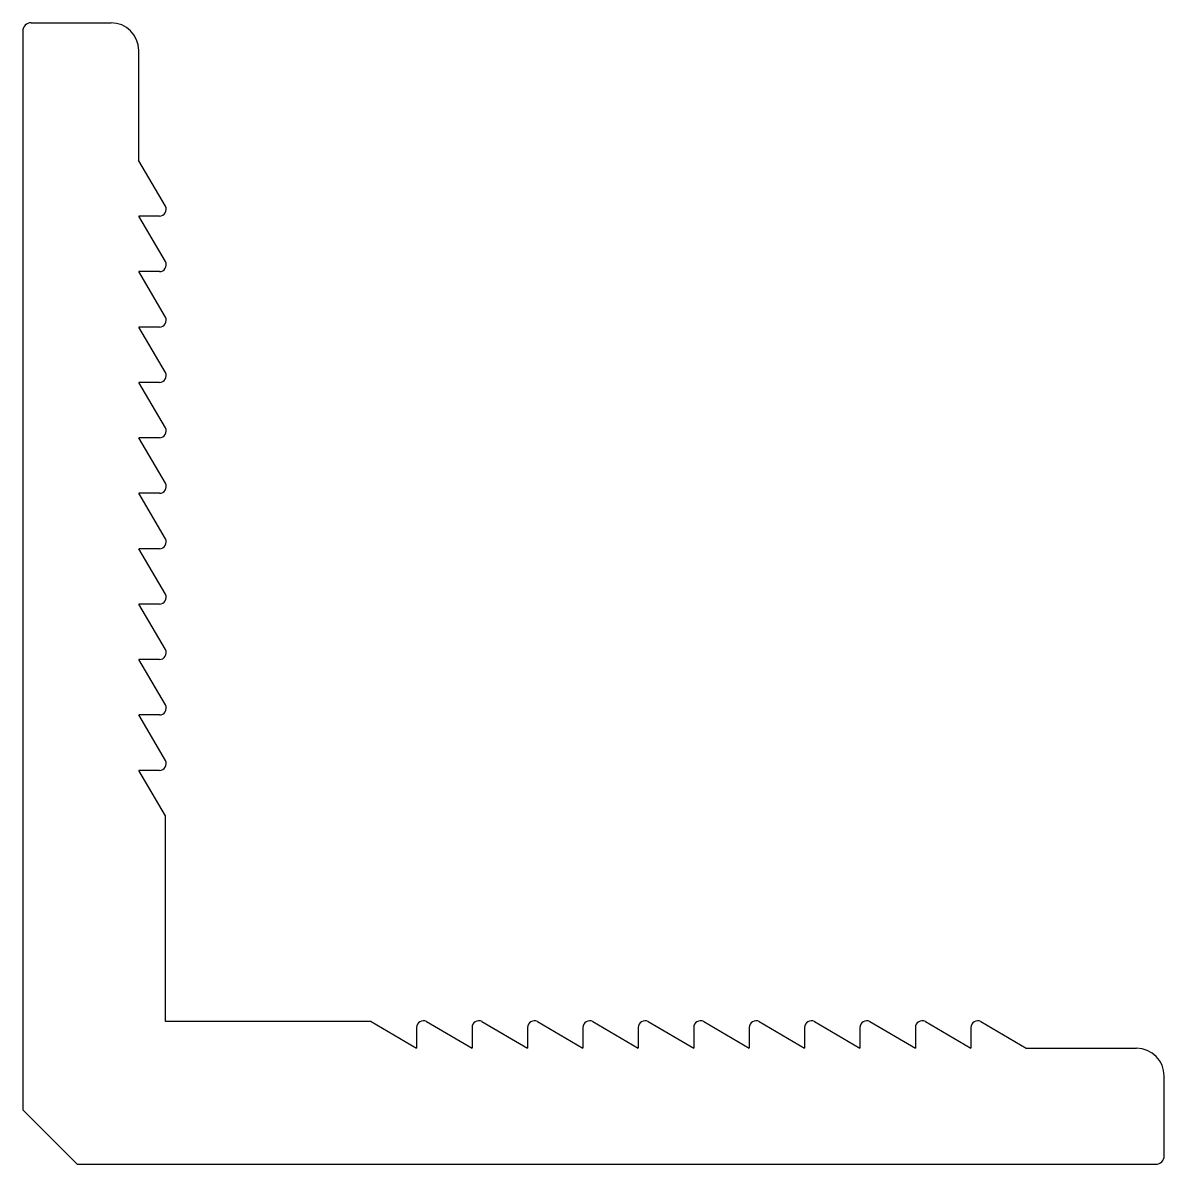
# Model space of a CAD drawing. Extents: x 3273.7 to 3315.1, y 1789.3 to 1830.6.
import ezdxf

# ---------------------------------------------------------------- set-up
doc = ezdxf.new("R2010")
doc.units = 0
doc.layers.get('0').update_dxf_attribs({"linetype": 'CONTINUOUS'})

msp = doc.modelspace()

# ---------------------------------------------------------------- linework, layer by layer
for p, q in [((3274.017, 1830.627), (3276.917, 1830.627)), ((3273.717, 1830.327), (3273.717, 1791.227)), ((3277.917, 1825.627), (3277.917, 1829.627)), ((3278.891, 1823.98), (3277.917, 1825.627)), ((3278.891, 1821.971), (3277.917, 1823.618)), ((3278.667, 1823.618), (3277.917, 1823.618)), ((3278.891, 1819.962), (3277.917, 1821.609)), ((3278.667, 1821.609), (3277.917, 1821.609)), ((3278.891, 1817.953), (3277.917, 1819.6)), ((3278.667, 1819.6), (3277.917, 1819.6)), ((3278.891, 1815.944), (3277.917, 1817.591)), ((3278.667, 1817.591), (3277.917, 1817.591)), ((3278.891, 1813.935), (3277.917, 1815.582)), ((3278.667, 1815.582), (3277.917, 1815.582)), ((3278.891, 1811.926), (3277.917, 1813.573)), ((3278.667, 1813.573), (3277.917, 1813.573)), ((3278.891, 1809.917), (3277.917, 1811.564)), ((3278.667, 1811.564), (3277.917, 1811.564)), ((3278.891, 1807.908), (3277.917, 1809.555)), ((3278.667, 1809.555), (3277.917, 1809.555)), ((3278.891, 1805.899), (3277.917, 1807.546)), ((3278.667, 1807.546), (3277.917, 1807.546)), ((3278.891, 1803.89), (3277.917, 1805.537)), ((3278.667, 1805.537), (3277.917, 1805.537)), ((3278.891, 1801.881), (3277.917, 1803.528)), ((3278.667, 1803.528), (3277.917, 1803.528)), ((3278.891, 1794.427), (3278.891, 1801.881)), ((3286.344, 1794.427), (3278.891, 1794.427)), ((3286.344, 1794.427), (3287.992, 1793.453)), ((3288.353, 1794.427), (3290.001, 1793.453)), ((3290.362, 1794.427), (3292.01, 1793.453)), ((3292.371, 1794.427), (3294.019, 1793.453)), ((3294.38, 1794.427), (3296.028, 1793.453)), ((3296.389, 1794.427), (3298.037, 1793.453)), ((3298.398, 1794.427), (3300.046, 1793.453)), ((3300.407, 1794.427), (3302.055, 1793.453)), ((3302.416, 1794.427), (3304.064, 1793.453)), ((3304.425, 1794.427), (3306.073, 1793.453)), ((3306.434, 1794.427), (3308.082, 1793.453)), ((3308.444, 1794.427), (3310.091, 1793.453)), ((3287.992, 1794.203), (3287.992, 1793.453)), ((3290.001, 1794.203), (3290.001, 1793.453)), ((3292.01, 1794.203), (3292.01, 1793.453)), ((3294.019, 1794.203), (3294.019, 1793.453)), ((3296.028, 1794.203), (3296.028, 1793.453)), ((3298.037, 1794.203), (3298.037, 1793.453)), ((3300.046, 1794.203), (3300.046, 1793.453)), ((3302.055, 1794.203), (3302.055, 1793.453)), ((3304.064, 1794.203), (3304.064, 1793.453)), ((3306.073, 1794.203), (3306.073, 1793.453)), ((3308.082, 1794.203), (3308.082, 1793.453)), ((3310.091, 1793.453), (3314.091, 1793.453)), ((3315.091, 1789.553), (3315.091, 1792.453)), ((3273.717, 1791.227), (3275.691, 1789.253)), ((3275.691, 1789.253), (3314.791, 1789.253))]:
    msp.add_line(p, q)
for centre, radius, start, end in [((3274.017, 1830.327), 0.3, 90, 180), ((3276.917, 1829.627), 1, 0, 90), ((3278.667, 1823.868), 0.25, 270, 26.5651), ((3278.667, 1821.859), 0.25, 270, 26.5651), ((3278.667, 1819.85), 0.25, 270, 26.5651), ((3278.667, 1817.841), 0.25, 270, 26.5651), ((3278.667, 1815.832), 0.25, 270, 26.5651), ((3278.667, 1813.823), 0.25, 270, 26.5651), ((3278.667, 1811.814), 0.25, 270, 26.5651), ((3278.667, 1809.805), 0.25, 270, 26.5651), ((3278.667, 1807.796), 0.25, 270, 26.5651), ((3278.667, 1805.787), 0.25, 270, 26.5651), ((3278.667, 1803.778), 0.25, 270, 26.5651), ((3288.242, 1794.203), 0.25, 63.4349, 180), ((3290.251, 1794.203), 0.25, 63.4349, 180), ((3292.26, 1794.203), 0.25, 63.4349, 180), ((3294.269, 1794.203), 0.25, 63.4349, 180), ((3296.278, 1794.203), 0.25, 63.4349, 180), ((3298.287, 1794.203), 0.25, 63.4349, 180), ((3300.296, 1794.203), 0.25, 63.4349, 180), ((3302.305, 1794.203), 0.25, 63.4349, 180), ((3304.314, 1794.203), 0.25, 63.4349, 180), ((3306.323, 1794.203), 0.25, 63.4349, 180), ((3308.332, 1794.203), 0.25, 63.4349, 180), ((3314.091, 1792.453), 1, 0, 90), ((3314.791, 1789.553), 0.3, 270, 0)]:
    msp.add_arc(centre, radius, start, end)

doc.saveas('drawing.dxf')
